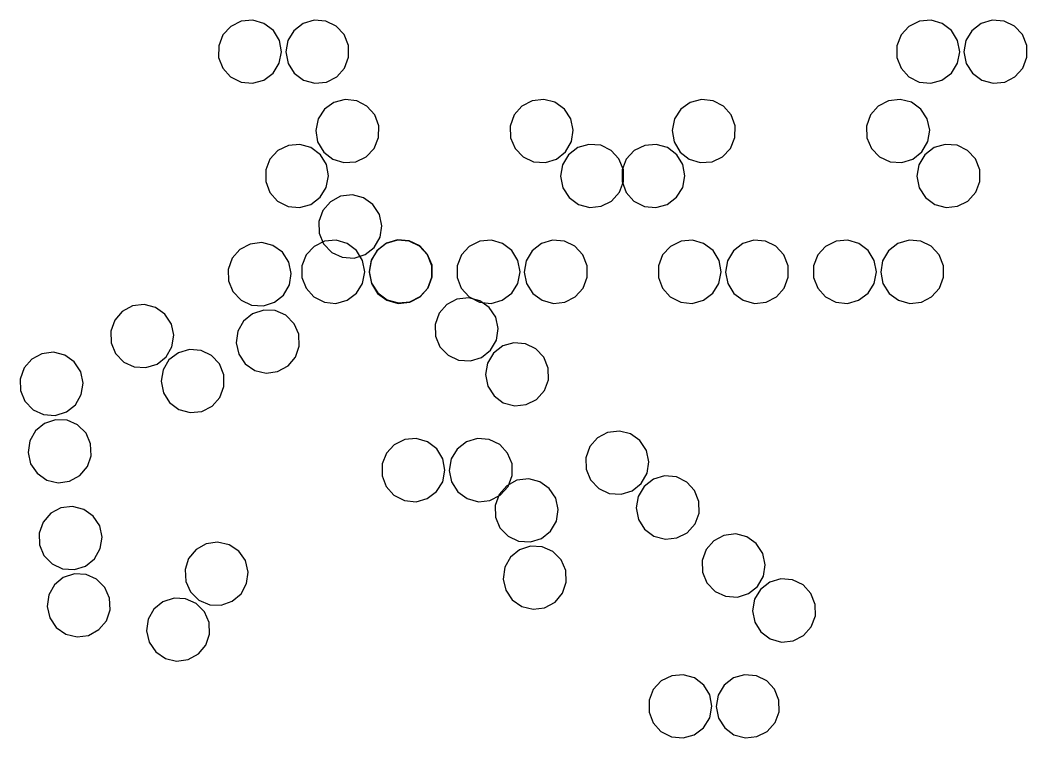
# Model space of a CAD drawing. Header units: metres. Extents: x -382 to 382, y -161 to 360.
# Drawn here: x 186.9 to 345.7, y -47 to 66.1 of the extents above; entities that cross this region are included whole.
import ezdxf

# ---------------------------------------------------------------- set-up
doc = ezdxf.new("R2010")
doc.units = ezdxf.units.M

msp = doc.modelspace()

# ---------------------------------------------------------------- linework, layer by layer
for p, q in [((220.08, 65.15, -623.54), (218.85, 63.81, -623.54)), ((221.75, 65.98, -623.54), (220.08, 65.15, -623.54)), ((223.57, 66.14, -623.54), (221.75, 65.98, -623.54)), ((225.32, 65.63, -623.54), (223.57, 66.14, -623.54)), ((226.8, 64.51, -623.54), (225.32, 65.63, -623.54)), ((231.48, 65.61, -623.54), (230.01, 64.47, -623.54)), ((233.23, 66.13, -623.54), (231.48, 65.61, -623.54)), ((235.09, 65.98, -623.54), (233.23, 66.13, -623.54)), ((236.73, 65.18, -623.54), (235.09, 65.98, -623.54)), ((237.97, 63.85, -623.54), (236.73, 65.18, -623.54)), ((327.06, 65.15, -623.54), (325.83, 63.81, -623.54)), ((328.73, 65.98, -623.54), (327.06, 65.15, -623.54)), ((330.55, 66.14, -623.54), (328.73, 65.98, -623.54)), ((332.3, 65.63, -623.54), (330.55, 66.14, -623.54)), ((333.79, 64.51, -623.54), (332.3, 65.63, -623.54)), ((338.47, 65.61, -623.54), (336.99, 64.47, -623.54)), ((340.21, 66.13, -623.54), (338.47, 65.61, -623.54)), ((342.07, 65.98, -623.54), (340.21, 66.13, -623.54)), ((343.71, 65.18, -623.54), (342.07, 65.98, -623.54)), ((344.95, 63.85, -623.54), (343.71, 65.18, -623.54)), ((218.85, 63.81, -623.54), (218.18, 62.11, -623.54)), ((227.75, 62.95, -623.54), (226.8, 64.51, -623.54)), ((230.01, 64.47, -623.54), (229.07, 62.91, -623.54)), ((238.66, 62.12, -623.54), (237.97, 63.85, -623.54)), ((325.83, 63.81, -623.54), (325.16, 62.11, -623.54)), ((334.74, 62.95, -623.54), (333.79, 64.51, -623.54)), ((336.99, 64.47, -623.54), (336.05, 62.91, -623.54)), ((345.64, 62.12, -623.54), (344.95, 63.85, -623.54)), ((218.18, 62.11, -623.54), (218.17, 60.25, -623.54)), ((228.09, 61.16, -623.54), (227.75, 62.95, -623.54)), ((229.07, 62.91, -623.54), (228.75, 61.12, -623.54)), ((238.68, 60.29, -623.54), (238.66, 62.12, -623.54)), ((325.16, 62.11, -623.54), (325.15, 60.25, -623.54)), ((335.07, 61.16, -623.54), (334.74, 62.95, -623.54)), ((336.05, 62.91, -623.54), (335.74, 61.12, -623.54)), ((345.66, 60.29, -623.54), (345.64, 62.12, -623.54)), ((227.74, 59.33, -623.54), (228.09, 61.16, -623.54)), ((228.75, 61.12, -623.54), (229.12, 59.29, -623.54)), ((334.72, 59.33, -623.54), (335.07, 61.16, -623.54)), ((335.74, 61.12, -623.54), (336.1, 59.29, -623.54)), ((218.17, 60.25, -623.54), (218.82, 58.55, -623.54)), ((226.77, 57.78, -623.54), (227.74, 59.33, -623.54)), ((229.12, 59.29, -623.54), (230.1, 57.75, -623.54)), ((238.04, 58.59, -623.54), (238.68, 60.29, -623.54)), ((325.15, 60.25, -623.54), (325.81, 58.55, -623.54)), ((333.76, 57.78, -623.54), (334.72, 59.33, -623.54)), ((336.1, 59.29, -623.54), (337.08, 57.75, -623.54)), ((345.02, 58.59, -623.54), (345.66, 60.29, -623.54)), ((218.82, 58.55, -623.54), (220.04, 57.19, -623.54)), ((220.04, 57.19, -623.54), (221.71, 56.35, -623.54)), ((225.28, 56.67, -623.54), (226.77, 57.78, -623.54)), ((230.1, 57.75, -623.54), (231.56, 56.67, -623.54)), ((235.17, 56.37, -623.54), (236.8, 57.19, -623.54)), ((236.8, 57.19, -623.54), (238.04, 58.59, -623.54)), ((325.81, 58.55, -623.54), (327.03, 57.19, -623.54)), ((327.03, 57.19, -623.54), (328.69, 56.35, -623.54)), ((332.26, 56.67, -623.54), (333.76, 57.78, -623.54)), ((337.08, 57.75, -623.54), (338.55, 56.67, -623.54)), ((342.16, 56.37, -623.54), (343.78, 57.19, -623.54)), ((343.78, 57.19, -623.54), (345.02, 58.59, -623.54)), ((221.71, 56.35, -623.54), (223.52, 56.18, -623.54)), ((223.52, 56.18, -623.54), (225.28, 56.67, -623.54)), ((231.56, 56.67, -623.54), (233.36, 56.18, -623.54)), ((233.36, 56.18, -623.54), (235.17, 56.37, -623.54)), ((328.69, 56.35, -623.54), (330.51, 56.18, -623.54)), ((330.51, 56.18, -623.54), (332.26, 56.67, -623.54)), ((338.55, 56.67, -623.54), (340.35, 56.18, -623.54)), ((340.35, 56.18, -623.54), (342.16, 56.37, -623.54)), ((236.34, 53.16, -623.54), (234.87, 52.09, -623.54)), ((238.15, 53.63, -623.54), (236.34, 53.16, -623.54)), ((239.96, 53.42, -623.54), (238.15, 53.63, -623.54)), ((241.57, 52.58, -623.54), (239.96, 53.42, -623.54)), ((242.8, 51.18, -623.54), (241.57, 52.58, -623.54)), ((266, 52.55, -623.54), (264.8, 51.18, -623.54)), ((267.61, 53.41, -623.54), (266, 52.55, -623.54)), ((269.46, 53.63, -623.54), (267.61, 53.41, -623.54)), ((271.22, 53.18, -623.54), (269.46, 53.63, -623.54)), ((272.71, 52.12, -623.54), (271.22, 53.18, -623.54)), ((292.56, 53.16, -623.54), (291.08, 52.09, -623.54)), ((294.36, 53.63, -623.54), (292.56, 53.16, -623.54)), ((296.17, 53.42, -623.54), (294.36, 53.63, -623.54)), ((297.79, 52.58, -623.54), (296.17, 53.42, -623.54)), ((299.02, 51.18, -623.54), (297.79, 52.58, -623.54)), ((322.21, 52.55, -623.54), (321.02, 51.18, -623.54)), ((323.82, 53.41, -623.54), (322.21, 52.55, -623.54)), ((325.68, 53.63, -623.54), (323.82, 53.41, -623.54)), ((327.44, 53.18, -623.54), (325.68, 53.63, -623.54)), ((328.92, 52.12, -623.54), (327.44, 53.18, -623.54)), ((234.87, 52.09, -623.54), (233.87, 50.56, -623.54)), ((243.43, 49.47, -623.54), (242.8, 51.18, -623.54)), ((264.8, 51.18, -623.54), (264.17, 49.42, -623.54)), ((273.73, 50.56, -623.54), (272.71, 52.12, -623.54)), ((291.08, 52.09, -623.54), (290.09, 50.56, -623.54)), ((299.64, 49.47, -623.54), (299.02, 51.18, -623.54)), ((321.02, 51.18, -623.54), (320.39, 49.42, -623.54)), ((329.95, 50.56, -623.54), (328.92, 52.12, -623.54)), ((233.87, 50.56, -623.54), (233.49, 48.73, -623.54)), ((243.39, 47.64, -623.54), (243.43, 49.47, -623.54)), ((264.17, 49.42, -623.54), (264.22, 47.6, -623.54)), ((274.11, 48.78, -623.54), (273.73, 50.56, -623.54)), ((290.09, 50.56, -623.54), (289.71, 48.73, -623.54)), ((299.61, 47.64, -623.54), (299.64, 49.47, -623.54)), ((320.39, 49.42, -623.54), (320.44, 47.6, -623.54)), ((330.33, 48.78, -623.54), (329.95, 50.56, -623.54)), ((233.49, 48.73, -623.54), (233.79, 46.93, -623.54)), ((242.69, 45.92, -623.54), (243.39, 47.64, -623.54)), ((273.83, 46.98, -623.54), (274.11, 48.78, -623.54)), ((289.71, 48.73, -623.54), (290.01, 46.93, -623.54)), ((298.9, 45.92, -623.54), (299.61, 47.64, -623.54)), ((330.04, 46.98, -623.54), (330.33, 48.78, -623.54)), ((229.17, 46.39, -623.54), (227.49, 45.57, -623.54)), ((230.98, 46.55, -623.54), (229.17, 46.39, -623.54)), ((232.73, 46.05, -623.54), (230.98, 46.55, -623.54)), ((233.79, 46.93, -623.54), (234.75, 45.33, -623.54)), ((264.22, 47.6, -623.54), (264.92, 45.92, -623.54)), ((272.89, 45.36, -623.54), (273.83, 46.98, -623.54)), ((276.58, 46.55, -623.54), (274.83, 46.03, -623.54)), ((278.44, 46.4, -623.54), (276.58, 46.55, -623.54)), ((280.08, 45.6, -623.54), (278.44, 46.4, -623.54)), ((285.38, 46.39, -623.54), (283.71, 45.57, -623.54)), ((287.2, 46.55, -623.54), (285.38, 46.39, -623.54)), ((288.95, 46.05, -623.54), (287.2, 46.55, -623.54)), ((290.01, 46.93, -623.54), (290.96, 45.33, -623.54)), ((320.44, 47.6, -623.54), (321.14, 45.92, -623.54)), ((329.1, 45.36, -623.54), (330.04, 46.98, -623.54)), ((332.8, 46.55, -623.54), (331.05, 46.03, -623.54)), ((334.66, 46.4, -623.54), (332.8, 46.55, -623.54)), ((336.29, 45.6, -623.54), (334.66, 46.4, -623.54)), ((227.49, 45.57, -623.54), (226.26, 44.23, -623.54)), ((234.22, 44.92, -623.54), (232.73, 46.05, -623.54)), ((235.17, 43.37, -623.54), (234.22, 44.92, -623.54)), ((234.75, 45.33, -623.54), (236.18, 44.21, -623.54)), ((239.79, 43.81, -623.54), (241.43, 44.6, -623.54)), ((241.43, 44.6, -623.54), (242.69, 45.92, -623.54)), ((264.92, 45.92, -623.54), (266.21, 44.57, -623.54)), ((266.21, 44.57, -623.54), (267.86, 43.8, -623.54)), ((271.46, 44.23, -623.54), (272.89, 45.36, -623.54)), ((273.36, 44.89, -623.54), (272.42, 43.33, -623.54)), ((274.83, 46.03, -623.54), (273.36, 44.89, -623.54)), ((281.32, 44.26, -623.54), (280.08, 45.6, -623.54)), ((283.71, 45.57, -623.54), (282.48, 44.23, -623.54)), ((290.43, 44.92, -623.54), (288.95, 46.05, -623.54)), ((291.39, 43.37, -623.54), (290.43, 44.92, -623.54)), ((290.96, 45.33, -623.54), (292.4, 44.21, -623.54)), ((296, 43.81, -623.54), (297.65, 44.6, -623.54)), ((297.65, 44.6, -623.54), (298.9, 45.92, -623.54)), ((321.14, 45.92, -623.54), (322.43, 44.57, -623.54)), ((322.43, 44.57, -623.54), (324.08, 43.8, -623.54)), ((327.68, 44.23, -623.54), (329.1, 45.36, -623.54)), ((329.57, 44.89, -623.54), (328.64, 43.33, -623.54)), ((331.05, 46.03, -623.54), (329.57, 44.89, -623.54)), ((337.54, 44.26, -623.54), (336.29, 45.6, -623.54)), ((226.26, 44.23, -623.54), (225.59, 42.53, -623.54)), ((235.5, 41.58, -623.54), (235.17, 43.37, -623.54)), ((236.18, 44.21, -623.54), (237.93, 43.67, -623.54)), ((237.93, 43.67, -623.54), (239.79, 43.81, -623.54)), ((267.86, 43.8, -623.54), (269.73, 43.68, -623.54)), ((269.73, 43.68, -623.54), (271.46, 44.23, -623.54)), ((272.42, 43.33, -623.54), (272.1, 41.53, -623.54)), ((282.01, 42.53, -623.54), (281.32, 44.26, -623.54)), ((282.48, 44.23, -623.54), (281.81, 42.53, -623.54)), ((291.72, 41.58, -623.54), (291.39, 43.37, -623.54)), ((292.4, 44.21, -623.54), (294.14, 43.67, -623.54)), ((294.14, 43.67, -623.54), (296, 43.81, -623.54)), ((324.08, 43.8, -623.54), (325.94, 43.68, -623.54)), ((325.94, 43.68, -623.54), (327.68, 44.23, -623.54)), ((328.64, 43.33, -623.54), (328.32, 41.53, -623.54)), ((338.23, 42.53, -623.54), (337.54, 44.26, -623.54)), ((225.59, 42.53, -623.54), (225.59, 40.67, -623.54)), ((235.15, 39.74, -623.54), (235.5, 41.58, -623.54)), ((272.1, 41.53, -623.54), (272.47, 39.7, -623.54)), ((281.81, 42.53, -623.54), (281.8, 40.67, -623.54)), ((282.03, 40.71, -623.54), (282.01, 42.53, -623.54)), ((291.37, 39.74, -623.54), (291.72, 41.58, -623.54)), ((328.32, 41.53, -623.54), (328.69, 39.7, -623.54)), ((338.24, 40.71, -623.54), (338.23, 42.53, -623.54)), ((225.59, 40.67, -623.54), (226.24, 38.96, -623.54)), ((234.19, 38.2, -623.54), (235.15, 39.74, -623.54)), ((272.47, 39.7, -623.54), (273.45, 38.17, -623.54)), ((281.39, 39, -623.54), (282.03, 40.71, -623.54)), ((281.8, 40.67, -623.54), (282.45, 38.96, -623.54)), ((290.4, 38.2, -623.54), (291.37, 39.74, -623.54)), ((328.69, 39.7, -623.54), (329.66, 38.17, -623.54)), ((337.61, 39, -623.54), (338.24, 40.71, -623.54)), ((226.24, 38.96, -623.54), (227.46, 37.61, -623.54)), ((232.69, 37.08, -623.54), (234.19, 38.2, -623.54)), ((237.42, 38.36, -623.54), (235.81, 37.5, -623.54)), ((239.27, 38.58, -623.54), (237.42, 38.36, -623.54)), ((241.04, 38.12, -623.54), (239.27, 38.58, -623.54)), ((242.52, 37.07, -623.54), (241.04, 38.12, -623.54)), ((273.45, 38.17, -623.54), (274.91, 37.08, -623.54)), ((280.15, 37.61, -623.54), (281.39, 39, -623.54)), ((282.45, 38.96, -623.54), (283.67, 37.61, -623.54)), ((288.91, 37.08, -623.54), (290.4, 38.2, -623.54)), ((329.66, 38.17, -623.54), (331.13, 37.08, -623.54)), ((336.37, 37.61, -623.54), (337.61, 39, -623.54)), ((227.46, 37.61, -623.54), (229.12, 36.77, -623.54)), ((229.12, 36.77, -623.54), (230.94, 36.6, -623.54)), ((230.94, 36.6, -623.54), (232.69, 37.08, -623.54)), ((235.81, 37.5, -623.54), (234.62, 36.13, -623.54)), ((243.54, 35.51, -623.54), (242.52, 37.07, -623.54)), ((274.91, 37.08, -623.54), (276.71, 36.59, -623.54)), ((276.71, 36.59, -623.54), (278.53, 36.78, -623.54)), ((278.53, 36.78, -623.54), (280.15, 37.61, -623.54)), ((283.67, 37.61, -623.54), (285.34, 36.77, -623.54)), ((285.34, 36.77, -623.54), (287.15, 36.6, -623.54)), ((287.15, 36.6, -623.54), (288.91, 37.08, -623.54)), ((331.13, 37.08, -623.54), (332.93, 36.59, -623.54)), ((332.93, 36.59, -623.54), (334.74, 36.78, -623.54)), ((334.74, 36.78, -623.54), (336.37, 37.61, -623.54)), ((234.62, 36.13, -623.54), (233.99, 34.37, -623.54)), ((243.92, 33.73, -623.54), (243.54, 35.51, -623.54)), ((233.99, 34.37, -623.54), (234.04, 32.55, -623.54)), ((243.64, 31.93, -623.54), (243.92, 33.73, -623.54)), ((234.04, 32.55, -623.54), (234.73, 30.87, -623.54)), ((242.7, 30.31, -623.54), (243.64, 31.93, -623.54)), ((223.12, 30.83, -623.54), (221.51, 29.97, -623.54)), ((224.97, 31.05, -623.54), (223.12, 30.83, -623.54)), ((226.74, 30.59, -623.54), (224.97, 31.05, -623.54)), ((228.22, 29.54, -623.54), (226.74, 30.59, -623.54)), ((233.22, 30.46, -623.54), (231.99, 29.11, -623.54)), ((234.89, 31.28, -623.54), (233.22, 30.46, -623.54)), ((234.73, 30.87, -623.54), (236.03, 29.52, -623.54)), ((236.71, 31.44, -623.54), (234.89, 31.28, -623.54)), ((238.46, 30.94, -623.54), (236.71, 31.44, -623.54)), ((239.94, 29.81, -623.54), (238.46, 30.94, -623.54)), ((241.28, 29.18, -623.54), (242.7, 30.31, -623.54)), ((244.62, 30.92, -623.54), (243.15, 29.77, -623.54)), ((244.65, 30.98, -623.54), (243.17, 29.84, -623.54)), ((246.37, 31.44, -623.54), (244.62, 30.92, -623.54)), ((246.39, 31.5, -623.54), (244.65, 30.98, -623.54)), ((248.23, 31.28, -623.54), (246.37, 31.44, -623.54)), ((248.25, 31.34, -623.54), (246.39, 31.5, -623.54)), ((249.87, 30.48, -623.54), (248.23, 31.28, -623.54)), ((249.89, 30.55, -623.54), (248.25, 31.34, -623.54)), ((251.11, 29.15, -623.54), (249.87, 30.48, -623.54)), ((251.13, 29.21, -623.54), (249.89, 30.55, -623.54)), ((257.7, 30.46, -623.54), (256.47, 29.11, -623.54)), ((259.38, 31.28, -623.54), (257.7, 30.46, -623.54)), ((261.19, 31.44, -623.54), (259.38, 31.28, -623.54)), ((262.94, 30.94, -623.54), (261.19, 31.44, -623.54)), ((264.43, 29.81, -623.54), (262.94, 30.94, -623.54)), ((269.11, 30.92, -623.54), (267.64, 29.77, -623.54)), ((270.86, 31.44, -623.54), (269.11, 30.92, -623.54)), ((272.72, 31.28, -623.54), (270.86, 31.44, -623.54)), ((274.35, 30.48, -623.54), (272.72, 31.28, -623.54)), ((275.6, 29.15, -623.54), (274.35, 30.48, -623.54)), ((289.43, 30.46, -623.54), (288.2, 29.11, -623.54)), ((291.11, 31.28, -623.54), (289.43, 30.46, -623.54)), ((292.92, 31.44, -623.54), (291.11, 31.28, -623.54)), ((294.67, 30.94, -623.54), (292.92, 31.44, -623.54)), ((296.16, 29.81, -623.54), (294.67, 30.94, -623.54)), ((300.84, 30.92, -623.54), (299.36, 29.77, -623.54)), ((302.58, 31.44, -623.54), (300.84, 30.92, -623.54)), ((304.44, 31.28, -623.54), (302.58, 31.44, -623.54)), ((306.08, 30.48, -623.54), (304.44, 31.28, -623.54)), ((307.33, 29.15, -623.54), (306.08, 30.48, -623.54)), ((313.92, 30.46, -623.54), (312.69, 29.11, -623.54)), ((315.59, 31.28, -623.54), (313.92, 30.46, -623.54)), ((317.41, 31.44, -623.54), (315.59, 31.28, -623.54)), ((319.16, 30.94, -623.54), (317.41, 31.44, -623.54)), ((320.65, 29.81, -623.54), (319.16, 30.94, -623.54)), ((325.33, 30.92, -623.54), (323.85, 29.77, -623.54)), ((327.07, 31.44, -623.54), (325.33, 30.92, -623.54)), ((328.93, 31.28, -623.54), (327.07, 31.44, -623.54)), ((330.57, 30.48, -623.54), (328.93, 31.28, -623.54)), ((331.81, 29.15, -623.54), (330.57, 30.48, -623.54)), ((220.32, 28.6, -623.54), (219.69, 26.84, -623.54)), ((221.51, 29.97, -623.54), (220.32, 28.6, -623.54)), ((229.24, 27.98, -623.54), (228.22, 29.54, -623.54)), ((231.99, 29.11, -623.54), (231.32, 27.42, -623.54)), ((236.03, 29.52, -623.54), (237.68, 28.75, -623.54)), ((237.68, 28.75, -623.54), (239.54, 28.63, -623.54)), ((239.54, 28.63, -623.54), (241.28, 29.18, -623.54)), ((240.89, 28.25, -623.54), (239.94, 29.81, -623.54)), ((243.15, 29.77, -623.54), (242.21, 28.21, -623.54)), ((243.17, 29.84, -623.54), (242.23, 28.28, -623.54)), ((251.8, 27.42, -623.54), (251.11, 29.15, -623.54)), ((251.83, 27.48, -623.54), (251.13, 29.21, -623.54)), ((256.47, 29.11, -623.54), (255.81, 27.42, -623.54)), ((265.38, 28.25, -623.54), (264.43, 29.81, -623.54)), ((267.64, 29.77, -623.54), (266.7, 28.21, -623.54)), ((276.29, 27.42, -623.54), (275.6, 29.15, -623.54)), ((288.2, 29.11, -623.54), (287.53, 27.42, -623.54)), ((297.11, 28.25, -623.54), (296.16, 29.81, -623.54)), ((299.36, 29.77, -623.54), (298.43, 28.21, -623.54)), ((308.02, 27.42, -623.54), (307.33, 29.15, -623.54)), ((312.69, 29.11, -623.54), (312.02, 27.42, -623.54)), ((321.6, 28.25, -623.54), (320.65, 29.81, -623.54)), ((323.85, 29.77, -623.54), (322.91, 28.21, -623.54)), ((332.5, 27.42, -623.54), (331.81, 29.15, -623.54)), ((229.62, 26.19, -623.54), (229.24, 27.98, -623.54)), ((231.32, 27.42, -623.54), (231.31, 25.55, -623.54)), ((241.23, 26.46, -623.54), (240.89, 28.25, -623.54)), ((242.21, 28.21, -623.54), (241.89, 26.42, -623.54)), ((242.23, 28.28, -623.54), (241.92, 26.48, -623.54)), ((251.82, 25.6, -623.54), (251.8, 27.42, -623.54)), ((251.84, 25.66, -623.54), (251.83, 27.48, -623.54)), ((255.81, 27.42, -623.54), (255.8, 25.55, -623.54)), ((265.71, 26.46, -623.54), (265.38, 28.25, -623.54)), ((266.7, 28.21, -623.54), (266.38, 26.42, -623.54)), ((276.31, 25.6, -623.54), (276.29, 27.42, -623.54)), ((287.53, 27.42, -623.54), (287.53, 25.55, -623.54)), ((297.44, 26.46, -623.54), (297.11, 28.25, -623.54)), ((298.43, 28.21, -623.54), (298.11, 26.42, -623.54)), ((308.03, 25.6, -623.54), (308.02, 27.42, -623.54)), ((312.02, 27.42, -623.54), (312.01, 25.55, -623.54)), ((321.93, 26.46, -623.54), (321.6, 28.25, -623.54)), ((322.91, 28.21, -623.54), (322.6, 26.42, -623.54)), ((332.52, 25.6, -623.54), (332.5, 27.42, -623.54)), ((219.69, 26.84, -623.54), (219.74, 25.02, -623.54)), ((229.34, 24.39, -623.54), (229.62, 26.19, -623.54)), ((231.31, 25.55, -623.54), (231.96, 23.85, -623.54)), ((240.88, 24.63, -623.54), (241.23, 26.46, -623.54)), ((241.89, 26.42, -623.54), (242.26, 24.59, -623.54)), ((241.92, 26.48, -623.54), (242.28, 24.65, -623.54)), ((251.18, 23.89, -623.54), (251.82, 25.6, -623.54)), ((251.2, 23.95, -623.54), (251.84, 25.66, -623.54)), ((255.8, 25.55, -623.54), (256.45, 23.85, -623.54)), ((265.37, 24.63, -623.54), (265.71, 26.46, -623.54)), ((266.38, 26.42, -623.54), (266.75, 24.59, -623.54)), ((275.67, 23.89, -623.54), (276.31, 25.6, -623.54)), ((287.53, 25.55, -623.54), (288.18, 23.85, -623.54)), ((297.09, 24.63, -623.54), (297.44, 26.46, -623.54)), ((298.11, 26.42, -623.54), (298.47, 24.59, -623.54)), ((307.4, 23.89, -623.54), (308.03, 25.6, -623.54)), ((312.01, 25.55, -623.54), (312.67, 23.85, -623.54)), ((321.58, 24.63, -623.54), (321.93, 26.46, -623.54)), ((322.6, 26.42, -623.54), (322.96, 24.59, -623.54)), ((331.88, 23.89, -623.54), (332.52, 25.6, -623.54)), ((219.74, 25.02, -623.54), (220.43, 23.34, -623.54)), ((228.4, 22.78, -623.54), (229.34, 24.39, -623.54)), ((231.96, 23.85, -623.54), (233.18, 22.5, -623.54)), ((239.91, 23.08, -623.54), (240.88, 24.63, -623.54)), ((242.26, 24.59, -623.54), (243.24, 23.05, -623.54)), ((242.28, 24.65, -623.54), (243.26, 23.12, -623.54)), ((249.94, 22.5, -623.54), (251.18, 23.89, -623.54)), ((249.96, 22.56, -623.54), (251.2, 23.95, -623.54)), ((256.45, 23.85, -623.54), (257.67, 22.5, -623.54)), ((264.4, 23.08, -623.54), (265.37, 24.63, -623.54)), ((266.75, 24.59, -623.54), (267.72, 23.05, -623.54)), ((274.43, 22.5, -623.54), (275.67, 23.89, -623.54)), ((288.18, 23.85, -623.54), (289.4, 22.5, -623.54)), ((296.13, 23.08, -623.54), (297.09, 24.63, -623.54)), ((298.47, 24.59, -623.54), (299.45, 23.05, -623.54)), ((306.15, 22.5, -623.54), (307.4, 23.89, -623.54)), ((312.67, 23.85, -623.54), (313.89, 22.5, -623.54)), ((320.62, 23.08, -623.54), (321.58, 24.63, -623.54)), ((322.96, 24.59, -623.54), (323.94, 23.05, -623.54)), ((330.64, 22.5, -623.54), (331.88, 23.89, -623.54)), ((220.43, 23.34, -623.54), (221.73, 21.99, -623.54)), ((226.98, 21.65, -623.54), (228.4, 22.78, -623.54)), ((233.18, 22.5, -623.54), (234.85, 21.66, -623.54)), ((238.42, 21.97, -623.54), (239.91, 23.08, -623.54)), ((243.24, 23.05, -623.54), (244.7, 21.97, -623.54)), ((243.26, 23.12, -623.54), (244.73, 22.03, -623.54)), ((248.31, 21.67, -623.54), (249.94, 22.5, -623.54)), ((248.34, 21.73, -623.54), (249.96, 22.56, -623.54)), ((257.62, 22.36, -623.54), (255.76, 22.14, -623.54)), ((259.38, 21.9, -623.54), (257.62, 22.36, -623.54)), ((257.67, 22.5, -623.54), (259.34, 21.66, -623.54)), ((262.91, 21.97, -623.54), (264.4, 23.08, -623.54)), ((267.72, 23.05, -623.54), (269.19, 21.97, -623.54)), ((272.8, 21.67, -623.54), (274.43, 22.5, -623.54)), ((289.4, 22.5, -623.54), (291.06, 21.66, -623.54)), ((294.63, 21.97, -623.54), (296.13, 23.08, -623.54)), ((299.45, 23.05, -623.54), (300.92, 21.97, -623.54)), ((304.53, 21.67, -623.54), (306.15, 22.5, -623.54)), ((313.89, 22.5, -623.54), (315.55, 21.66, -623.54)), ((319.12, 21.97, -623.54), (320.62, 23.08, -623.54)), ((323.94, 23.05, -623.54), (325.41, 21.97, -623.54)), ((329.02, 21.67, -623.54), (330.64, 22.5, -623.54)), ((204.59, 21.07, -623.54), (202.98, 20.21, -623.54)), ((206.44, 21.29, -623.54), (204.59, 21.07, -623.54)), ((208.21, 20.84, -623.54), (206.44, 21.29, -623.54)), ((209.69, 19.78, -623.54), (208.21, 20.84, -623.54)), ((221.73, 21.99, -623.54), (223.38, 21.22, -623.54)), ((223.38, 21.22, -623.54), (225.24, 21.1, -623.54)), ((225.24, 21.1, -623.54), (226.98, 21.65, -623.54)), ((234.85, 21.66, -623.54), (236.66, 21.48, -623.54)), ((236.66, 21.48, -623.54), (238.42, 21.97, -623.54)), ((244.7, 21.97, -623.54), (246.5, 21.48, -623.54)), ((244.73, 22.03, -623.54), (246.53, 21.54, -623.54)), ((246.5, 21.48, -623.54), (248.31, 21.67, -623.54)), ((246.53, 21.54, -623.54), (248.34, 21.73, -623.54)), ((254.16, 21.28, -623.54), (252.96, 19.91, -623.54)), ((255.76, 22.14, -623.54), (254.16, 21.28, -623.54)), ((259.34, 21.66, -623.54), (261.15, 21.48, -623.54)), ((260.87, 20.85, -623.54), (259.38, 21.9, -623.54)), ((261.89, 19.29, -623.54), (260.87, 20.85, -623.54)), ((261.15, 21.48, -623.54), (262.91, 21.97, -623.54)), ((269.19, 21.97, -623.54), (270.99, 21.48, -623.54)), ((270.99, 21.48, -623.54), (272.8, 21.67, -623.54)), ((291.06, 21.66, -623.54), (292.88, 21.48, -623.54)), ((292.88, 21.48, -623.54), (294.63, 21.97, -623.54)), ((300.92, 21.97, -623.54), (302.72, 21.48, -623.54)), ((302.72, 21.48, -623.54), (304.53, 21.67, -623.54)), ((315.55, 21.66, -623.54), (317.37, 21.48, -623.54)), ((317.37, 21.48, -623.54), (319.12, 21.97, -623.54)), ((325.41, 21.97, -623.54), (327.21, 21.48, -623.54)), ((327.21, 21.48, -623.54), (329.02, 21.67, -623.54)), ((202.98, 20.21, -623.54), (201.79, 18.84, -623.54)), ((210.72, 18.22, -623.54), (209.69, 19.78, -623.54)), ((223.5, 19.85, -623.54), (222.1, 18.69, -623.54)), ((225.28, 20.43, -623.54), (223.5, 19.85, -623.54)), ((227.1, 20.34, -623.54), (225.28, 20.43, -623.54)), ((228.76, 19.6, -623.54), (227.1, 20.34, -623.54)), ((230.08, 18.27, -623.54), (228.76, 19.6, -623.54)), ((252.96, 19.91, -623.54), (252.33, 18.15, -623.54)), ((262.27, 17.5, -623.54), (261.89, 19.29, -623.54)), ((201.79, 18.84, -623.54), (201.16, 17.08, -623.54)), ((211.1, 16.44, -623.54), (210.72, 18.22, -623.54)), ((222.1, 18.69, -623.54), (221.2, 17.1, -623.54)), ((230.8, 16.6, -623.54), (230.08, 18.27, -623.54)), ((252.33, 18.15, -623.54), (252.38, 16.33, -623.54)), ((261.99, 15.7, -623.54), (262.27, 17.5, -623.54)), ((201.16, 17.08, -623.54), (201.21, 15.26, -623.54)), ((210.81, 14.64, -623.54), (211.1, 16.44, -623.54)), ((221.2, 17.1, -623.54), (220.94, 15.25, -623.54)), ((230.88, 14.74, -623.54), (230.8, 16.6, -623.54)), ((252.38, 16.33, -623.54), (253.08, 14.65, -623.54)), ((201.21, 15.26, -623.54), (201.91, 13.58, -623.54)), ((209.87, 13.03, -623.54), (210.81, 14.64, -623.54)), ((220.94, 15.25, -623.54), (221.35, 13.48, -623.54)), ((230.29, 13.02, -623.54), (230.88, 14.74, -623.54)), ((253.08, 14.65, -623.54), (254.37, 13.3, -623.54)), ((261.05, 14.09, -623.54), (261.99, 15.7, -623.54)), ((262.99, 14.76, -623.54), (261.52, 13.62, -623.54)), ((264.74, 15.28, -623.54), (262.99, 14.76, -623.54)), ((266.6, 15.12, -623.54), (264.74, 15.28, -623.54)), ((268.23, 14.33, -623.54), (266.6, 15.12, -623.54)), ((269.48, 12.99, -623.54), (268.23, 14.33, -623.54)), ((190.29, 13.54, -623.54), (188.68, 12.68, -623.54)), ((192.14, 13.76, -623.54), (190.29, 13.54, -623.54)), ((193.91, 13.31, -623.54), (192.14, 13.76, -623.54)), ((195.39, 12.25, -623.54), (193.91, 13.31, -623.54)), ((201.91, 13.58, -623.54), (203.2, 12.23, -623.54)), ((208.45, 11.89, -623.54), (209.87, 13.03, -623.54)), ((211.82, 13.69, -623.54), (210.34, 12.55, -623.54)), ((213.57, 14.21, -623.54), (211.82, 13.69, -623.54)), ((215.42, 14.06, -623.54), (213.57, 14.21, -623.54)), ((217.06, 13.26, -623.54), (215.42, 14.06, -623.54)), ((218.31, 11.93, -623.54), (217.06, 13.26, -623.54)), ((221.35, 13.48, -623.54), (222.37, 11.97, -623.54)), ((229.12, 11.62, -623.54), (230.29, 13.02, -623.54)), ((254.37, 13.3, -623.54), (256.02, 12.53, -623.54)), ((257.88, 12.41, -623.54), (259.62, 12.96, -623.54)), ((259.62, 12.96, -623.54), (261.05, 14.09, -623.54)), ((261.52, 13.62, -623.54), (260.58, 12.06, -623.54)), ((270.17, 11.26, -623.54), (269.48, 12.99, -623.54)), ((187.49, 11.31, -623.54), (186.86, 9.55, -623.54)), ((188.68, 12.68, -623.54), (187.49, 11.31, -623.54)), ((196.42, 10.69, -623.54), (195.39, 12.25, -623.54)), ((203.2, 12.23, -623.54), (204.85, 11.46, -623.54)), ((204.85, 11.46, -623.54), (206.71, 11.34, -623.54)), ((206.71, 11.34, -623.54), (208.45, 11.89, -623.54)), ((210.34, 12.55, -623.54), (209.41, 10.99, -623.54)), ((219, 10.19, -623.54), (218.31, 11.93, -623.54)), ((222.37, 11.97, -623.54), (223.9, 10.91, -623.54)), ((227.48, 10.72, -623.54), (229.12, 11.62, -623.54)), ((256.02, 12.53, -623.54), (257.88, 12.41, -623.54)), ((260.58, 12.06, -623.54), (260.26, 10.26, -623.54)), ((270.19, 9.44, -623.54), (270.17, 11.26, -623.54)), ((186.86, 9.55, -623.54), (186.91, 7.73, -623.54)), ((196.8, 8.91, -623.54), (196.42, 10.69, -623.54)), ((209.41, 10.99, -623.54), (209.09, 9.19, -623.54)), ((219.01, 8.37, -623.54), (219, 10.19, -623.54)), ((223.9, 10.91, -623.54), (225.67, 10.48, -623.54)), ((225.67, 10.48, -623.54), (227.48, 10.72, -623.54)), ((260.26, 10.26, -623.54), (260.63, 8.43, -623.54)), ((196.51, 7.11, -623.54), (196.8, 8.91, -623.54)), ((209.09, 9.19, -623.54), (209.45, 7.36, -623.54)), ((218.38, 6.66, -623.54), (219.01, 8.37, -623.54)), ((260.63, 8.43, -623.54), (261.61, 6.89, -623.54)), ((269.55, 7.73, -623.54), (270.19, 9.44, -623.54)), ((186.91, 7.73, -623.54), (187.61, 6.05, -623.54)), ((195.57, 5.49, -623.54), (196.51, 7.11, -623.54)), ((209.45, 7.36, -623.54), (210.43, 5.83, -623.54)), ((217.13, 5.27, -623.54), (218.38, 6.66, -623.54)), ((261.61, 6.89, -623.54), (263.07, 5.81, -623.54)), ((268.31, 6.34, -623.54), (269.55, 7.73, -623.54)), ((187.61, 6.05, -623.54), (188.9, 4.7, -623.54)), ((194.15, 4.36, -623.54), (195.57, 5.49, -623.54)), ((210.43, 5.83, -623.54), (211.9, 4.74, -623.54)), ((215.51, 4.44, -623.54), (217.13, 5.27, -623.54)), ((263.07, 5.81, -623.54), (264.87, 5.32, -623.54)), ((264.87, 5.32, -623.54), (266.68, 5.51, -623.54)), ((266.68, 5.51, -623.54), (268.31, 6.34, -623.54)), ((188.9, 4.7, -623.54), (190.55, 3.93, -623.54)), ((190.55, 3.93, -623.54), (192.41, 3.81, -623.54)), ((192.41, 3.81, -623.54), (194.15, 4.36, -623.54)), ((211.9, 4.74, -623.54), (213.7, 4.25, -623.54)), ((213.7, 4.25, -623.54), (215.51, 4.44, -623.54)), ((190.68, 2.56, -623.54), (189.27, 1.4, -623.54)), ((192.45, 3.14, -623.54), (190.68, 2.56, -623.54)), ((194.27, 3.05, -623.54), (192.45, 3.14, -623.54)), ((195.93, 2.31, -623.54), (194.27, 3.05, -623.54)), ((197.25, 0.99, -623.54), (195.93, 2.31, -623.54)), ((189.27, 1.4, -623.54), (188.38, -0.19, -623.54)), ((197.98, -0.69, -623.54), (197.25, 0.99, -623.54)), ((247.53, 0.01, -623.54), (245.86, -0.82, -623.54)), ((249.35, 0.17, -623.54), (247.53, 0.01, -623.54)), ((251.1, -0.33, -623.54), (249.35, 0.17, -623.54)), ((259.01, 0.16, -623.54), (257.27, -0.35, -623.54)), ((260.87, 0.01, -623.54), (259.01, 0.16, -623.54)), ((262.51, -0.79, -623.54), (260.87, 0.01, -623.54)), ((277.93, 0.27, -623.54), (276.73, -1.11, -623.54)), ((279.53, 1.12, -623.54), (277.93, 0.27, -623.54)), ((281.39, 1.34, -623.54), (279.53, 1.12, -623.54)), ((283.15, 0.89, -623.54), (281.39, 1.34, -623.54)), ((284.63, -0.17, -623.54), (283.15, 0.89, -623.54)), ((188.38, -0.19, -623.54), (188.11, -2.04, -623.54)), ((198.05, -2.55, -623.54), (197.98, -0.69, -623.54)), ((245.86, -0.82, -623.54), (244.63, -2.16, -623.54)), ((252.59, -1.46, -623.54), (251.1, -0.33, -623.54)), ((253.54, -3.02, -623.54), (252.59, -1.46, -623.54)), ((255.79, -1.5, -623.54), (254.85, -3.06, -623.54)), ((257.27, -0.35, -623.54), (255.79, -1.5, -623.54)), ((263.75, -2.12, -623.54), (262.51, -0.79, -623.54)), ((276.73, -1.11, -623.54), (276.1, -2.87, -623.54)), ((285.66, -1.73, -623.54), (284.63, -0.17, -623.54)), ((188.11, -2.04, -623.54), (188.52, -3.81, -623.54)), ((197.46, -4.27, -623.54), (198.05, -2.55, -623.54)), ((244.63, -2.16, -623.54), (243.96, -3.85, -623.54)), ((253.87, -4.81, -623.54), (253.54, -3.02, -623.54)), ((254.85, -3.06, -623.54), (254.54, -4.85, -623.54)), ((264.45, -3.85, -623.54), (263.75, -2.12, -623.54)), ((276.1, -2.87, -623.54), (276.15, -4.69, -623.54)), ((286.04, -3.51, -623.54), (285.66, -1.73, -623.54)), ((188.52, -3.81, -623.54), (189.54, -5.32, -623.54)), ((196.29, -5.67, -623.54), (197.46, -4.27, -623.54)), ((243.96, -3.85, -623.54), (243.95, -5.72, -623.54)), ((264.46, -5.68, -623.54), (264.45, -3.85, -623.54)), ((276.15, -4.69, -623.54), (276.85, -6.37, -623.54)), ((285.75, -5.31, -623.54), (286.04, -3.51, -623.54)), ((189.54, -5.32, -623.54), (191.07, -6.38, -623.54)), ((194.65, -6.57, -623.54), (196.29, -5.67, -623.54)), ((243.95, -5.72, -623.54), (244.61, -7.42, -623.54)), ((253.52, -6.64, -623.54), (253.87, -4.81, -623.54)), ((254.54, -4.85, -623.54), (254.9, -6.68, -623.54)), ((263.82, -7.38, -623.54), (264.46, -5.68, -623.54)), ((267.09, -6.19, -623.54), (265.23, -6.41, -623.54)), ((268.85, -6.64, -623.54), (267.09, -6.19, -623.54)), ((284.82, -6.92, -623.54), (285.75, -5.31, -623.54)), ((286.76, -6.26, -623.54), (285.28, -7.4, -623.54)), ((288.51, -5.74, -623.54), (286.76, -6.26, -623.54)), ((290.37, -5.89, -623.54), (288.51, -5.74, -623.54)), ((292, -6.69, -623.54), (290.37, -5.89, -623.54)), ((191.07, -6.38, -623.54), (192.85, -6.81, -623.54)), ((192.85, -6.81, -623.54), (194.65, -6.57, -623.54)), ((244.61, -7.42, -623.54), (245.83, -8.78, -623.54)), ((252.56, -8.19, -623.54), (253.52, -6.64, -623.54)), ((254.9, -6.68, -623.54), (255.88, -8.22, -623.54)), ((263.63, -7.27, -623.54), (262.43, -8.64, -623.54)), ((262.58, -8.77, -623.54), (263.82, -7.38, -623.54)), ((265.23, -6.41, -623.54), (263.63, -7.27, -623.54)), ((270.33, -7.7, -623.54), (268.85, -6.64, -623.54)), ((271.36, -9.26, -623.54), (270.33, -7.7, -623.54)), ((276.85, -6.37, -623.54), (278.14, -7.72, -623.54)), ((278.14, -7.72, -623.54), (279.79, -8.49, -623.54)), ((283.39, -8.06, -623.54), (284.82, -6.92, -623.54)), ((285.28, -7.4, -623.54), (284.35, -8.96, -623.54)), ((293.25, -8.02, -623.54), (292, -6.69, -623.54)), ((245.83, -8.78, -623.54), (247.49, -9.62, -623.54)), ((249.31, -9.79, -623.54), (251.06, -9.3, -623.54)), ((251.06, -9.3, -623.54), (252.56, -8.19, -623.54)), ((255.88, -8.22, -623.54), (257.35, -9.3, -623.54)), ((257.35, -9.3, -623.54), (259.15, -9.79, -623.54)), ((260.96, -9.6, -623.54), (262.58, -8.77, -623.54)), ((262.43, -8.64, -623.54), (261.8, -10.4, -623.54)), ((271.74, -11.04, -623.54), (271.36, -9.26, -623.54)), ((279.79, -8.49, -623.54), (281.65, -8.61, -623.54)), ((281.65, -8.61, -623.54), (283.39, -8.06, -623.54)), ((284.35, -8.96, -623.54), (284.03, -10.76, -623.54)), ((293.94, -9.76, -623.54), (293.25, -8.02, -623.54)), ((193.29, -10.76, -623.54), (191.68, -11.62, -623.54)), ((195.14, -10.54, -623.54), (193.29, -10.76, -623.54)), ((196.91, -11, -623.54), (195.14, -10.54, -623.54)), ((198.39, -12.06, -623.54), (196.91, -11, -623.54)), ((247.49, -9.62, -623.54), (249.31, -9.79, -623.54)), ((259.15, -9.79, -623.54), (260.96, -9.6, -623.54)), ((261.8, -10.4, -623.54), (261.85, -12.22, -623.54)), ((271.45, -12.84, -623.54), (271.74, -11.04, -623.54)), ((284.03, -10.76, -623.54), (284.4, -12.59, -623.54)), ((293.95, -11.58, -623.54), (293.94, -9.76, -623.54)), ((191.68, -11.62, -623.54), (190.49, -13, -623.54)), ((199.41, -13.62, -623.54), (198.39, -12.06, -623.54)), ((261.85, -12.22, -623.54), (262.55, -13.9, -623.54)), ((284.4, -12.59, -623.54), (285.37, -14.12, -623.54)), ((293.32, -13.29, -623.54), (293.95, -11.58, -623.54)), ((190.49, -13, -623.54), (189.86, -14.75, -623.54)), ((199.79, -15.4, -623.54), (199.41, -13.62, -623.54)), ((262.55, -13.9, -623.54), (263.84, -15.25, -623.54)), ((270.52, -14.46, -623.54), (271.45, -12.84, -623.54)), ((285.37, -14.12, -623.54), (286.84, -15.21, -623.54)), ((292.08, -14.68, -623.54), (293.32, -13.29, -623.54)), ((189.86, -14.75, -623.54), (189.91, -16.57, -623.54)), ((199.51, -17.2, -623.54), (199.79, -15.4, -623.54)), ((263.84, -15.25, -623.54), (265.49, -16.02, -623.54)), ((267.35, -16.14, -623.54), (269.09, -15.59, -623.54)), ((269.09, -15.59, -623.54), (270.52, -14.46, -623.54)), ((286.84, -15.21, -623.54), (288.64, -15.7, -623.54)), ((288.64, -15.7, -623.54), (290.45, -15.51, -623.54)), ((290.45, -15.51, -623.54), (292.08, -14.68, -623.54)), ((297.88, -15.1, -623.54), (296.27, -15.96, -623.54)), ((299.73, -14.88, -623.54), (297.88, -15.1, -623.54)), ((301.49, -15.33, -623.54), (299.73, -14.88, -623.54)), ((302.98, -16.39, -623.54), (301.49, -15.33, -623.54)), ((189.91, -16.57, -623.54), (190.6, -18.26, -623.54)), ((198.57, -18.81, -623.54), (199.51, -17.2, -623.54)), ((214.62, -17.33, -623.54), (213.44, -18.77, -623.54)), ((216.2, -16.43, -623.54), (214.62, -17.33, -623.54)), ((218.01, -16.16, -623.54), (216.2, -16.43, -623.54)), ((219.83, -16.57, -623.54), (218.01, -16.16, -623.54)), ((221.34, -17.58, -623.54), (219.83, -16.57, -623.54)), ((265.62, -17.39, -623.54), (264.21, -18.55, -623.54)), ((265.49, -16.02, -623.54), (267.35, -16.14, -623.54)), ((267.39, -16.81, -623.54), (265.62, -17.39, -623.54)), ((269.21, -16.9, -623.54), (267.39, -16.81, -623.54)), ((270.87, -17.64, -623.54), (269.21, -16.9, -623.54)), ((295.07, -17.33, -623.54), (294.45, -19.09, -623.54)), ((296.27, -15.96, -623.54), (295.07, -17.33, -623.54)), ((304, -17.95, -623.54), (302.98, -16.39, -623.54)), ((190.6, -18.26, -623.54), (191.89, -19.6, -623.54)), ((197.15, -19.94, -623.54), (198.57, -18.81, -623.54)), ((213.44, -18.77, -623.54), (212.88, -20.51, -623.54)), ((222.39, -19.07, -623.54), (221.34, -17.58, -623.54)), ((264.21, -18.55, -623.54), (263.32, -20.14, -623.54)), ((272.19, -18.96, -623.54), (270.87, -17.64, -623.54)), ((272.92, -20.63, -623.54), (272.19, -18.96, -623.54)), ((304.38, -19.73, -623.54), (304, -17.95, -623.54)), ((191.89, -19.6, -623.54), (193.55, -20.37, -623.54)), ((193.55, -20.37, -623.54), (195.41, -20.49, -623.54)), ((195.41, -20.49, -623.54), (197.15, -19.94, -623.54)), ((212.88, -20.51, -623.54), (212.99, -22.37, -623.54)), ((222.83, -20.89, -623.54), (222.39, -19.07, -623.54)), ((263.32, -20.14, -623.54), (263.05, -21.99, -623.54)), ((272.99, -22.5, -623.54), (272.92, -20.63, -623.54)), ((294.45, -19.09, -623.54), (294.49, -20.91, -623.54)), ((304.1, -21.53, -623.54), (304.38, -19.73, -623.54)), ((193.67, -21.75, -623.54), (192.27, -22.91, -623.54)), ((195.45, -21.16, -623.54), (193.67, -21.75, -623.54)), ((197.26, -21.25, -623.54), (195.45, -21.16, -623.54)), ((198.93, -21.99, -623.54), (197.26, -21.25, -623.54)), ((200.24, -23.32, -623.54), (198.93, -21.99, -623.54)), ((222.59, -22.69, -623.54), (222.83, -20.89, -623.54)), ((263.05, -21.99, -623.54), (263.46, -23.76, -623.54)), ((294.49, -20.91, -623.54), (295.19, -22.59, -623.54)), ((303.16, -23.15, -623.54), (304.1, -21.53, -623.54)), ((306.85, -21.96, -623.54), (305.1, -22.48, -623.54)), ((308.71, -22.11, -623.54), (306.85, -21.96, -623.54)), ((310.35, -22.91, -623.54), (308.71, -22.11, -623.54)), ((192.27, -22.91, -623.54), (191.37, -24.49, -623.54)), ((200.97, -24.99, -623.54), (200.24, -23.32, -623.54)), ((212.99, -22.37, -623.54), (213.74, -24.03, -623.54)), ((221.73, -24.3, -623.54), (222.59, -22.69, -623.54)), ((263.46, -23.76, -623.54), (264.48, -25.27, -623.54)), ((272.4, -24.22, -623.54), (272.99, -22.5, -623.54)), ((295.19, -22.59, -623.54), (296.48, -23.94, -623.54)), ((301.73, -24.28, -623.54), (303.16, -23.15, -623.54)), ((303.63, -23.62, -623.54), (302.69, -25.18, -623.54)), ((305.1, -22.48, -623.54), (303.63, -23.62, -623.54)), ((311.59, -24.25, -623.54), (310.35, -22.91, -623.54)), ((191.37, -24.49, -623.54), (191.11, -26.34, -623.54)), ((201.05, -26.85, -623.54), (200.97, -24.99, -623.54)), ((211.15, -24.99, -623.54), (209.38, -25.58, -623.54)), ((212.97, -25.09, -623.54), (211.15, -24.99, -623.54)), ((214.63, -25.83, -623.54), (212.97, -25.09, -623.54)), ((213.74, -24.03, -623.54), (215.05, -25.3, -623.54)), ((215.05, -25.3, -623.54), (216.76, -26.04, -623.54)), ((220.3, -25.5, -623.54), (221.73, -24.3, -623.54)), ((264.48, -25.27, -623.54), (266.02, -26.33, -623.54)), ((271.23, -25.62, -623.54), (272.4, -24.22, -623.54)), ((296.48, -23.94, -623.54), (298.14, -24.71, -623.54)), ((298.14, -24.71, -623.54), (300, -24.83, -623.54)), ((300, -24.83, -623.54), (301.73, -24.28, -623.54)), ((302.69, -25.18, -623.54), (302.38, -26.98, -623.54)), ((312.28, -25.98, -623.54), (311.59, -24.25, -623.54)), ((191.11, -26.34, -623.54), (191.52, -28.12, -623.54)), ((200.46, -28.58, -623.54), (201.05, -26.85, -623.54)), ((207.97, -26.74, -623.54), (207.07, -28.32, -623.54)), ((209.38, -25.58, -623.54), (207.97, -26.74, -623.54)), ((215.95, -27.15, -623.54), (214.63, -25.83, -623.54)), ((216.76, -26.04, -623.54), (218.58, -26.1, -623.54)), ((218.58, -26.1, -623.54), (220.3, -25.5, -623.54)), ((266.02, -26.33, -623.54), (267.79, -26.76, -623.54)), ((267.79, -26.76, -623.54), (269.59, -26.52, -623.54)), ((269.59, -26.52, -623.54), (271.23, -25.62, -623.54)), ((302.38, -26.98, -623.54), (302.74, -28.81, -623.54)), ((312.3, -27.8, -623.54), (312.28, -25.98, -623.54)), ((191.52, -28.12, -623.54), (192.54, -29.63, -623.54)), ((199.29, -29.97, -623.54), (200.46, -28.58, -623.54)), ((207.07, -28.32, -623.54), (206.81, -30.17, -623.54)), ((216.67, -28.82, -623.54), (215.95, -27.15, -623.54)), ((311.66, -29.51, -623.54), (312.3, -27.8, -623.54)), ((192.54, -29.63, -623.54), (194.07, -30.69, -623.54)), ((197.65, -30.87, -623.54), (199.29, -29.97, -623.54)), ((206.81, -30.17, -623.54), (207.22, -31.95, -623.54)), ((216.75, -30.68, -623.54), (216.67, -28.82, -623.54)), ((302.74, -28.81, -623.54), (303.72, -30.34, -623.54)), ((310.42, -30.9, -623.54), (311.66, -29.51, -623.54)), ((194.07, -30.69, -623.54), (195.84, -31.11, -623.54)), ((195.84, -31.11, -623.54), (197.65, -30.87, -623.54)), ((216.16, -32.41, -623.54), (216.75, -30.68, -623.54)), ((303.72, -30.34, -623.54), (305.18, -31.43, -623.54)), ((305.18, -31.43, -623.54), (306.98, -31.92, -623.54)), ((306.98, -31.92, -623.54), (308.8, -31.73, -623.54)), ((308.8, -31.73, -623.54), (310.42, -30.9, -623.54)), ((207.22, -31.95, -623.54), (208.24, -33.46, -623.54)), ((214.99, -33.8, -623.54), (216.16, -32.41, -623.54)), ((208.24, -33.46, -623.54), (209.77, -34.52, -623.54)), ((209.77, -34.52, -623.54), (211.55, -34.94, -623.54)), ((211.55, -34.94, -623.54), (213.35, -34.7, -623.54)), ((213.35, -34.7, -623.54), (214.99, -33.8, -623.54)), ((287.98, -38.05, -623.54), (286.74, -39.4, -623.54)), ((289.65, -37.23, -623.54), (287.98, -38.05, -623.54)), ((291.46, -37.07, -623.54), (289.65, -37.23, -623.54)), ((293.22, -37.57, -623.54), (291.46, -37.07, -623.54)), ((294.7, -38.7, -623.54), (293.22, -37.57, -623.54)), ((299.38, -37.59, -623.54), (297.91, -38.73, -623.54)), ((301.13, -37.07, -623.54), (299.38, -37.59, -623.54)), ((302.99, -37.23, -623.54), (301.13, -37.07, -623.54)), ((304.62, -38.03, -623.54), (302.99, -37.23, -623.54)), ((305.87, -39.36, -623.54), (304.62, -38.03, -623.54)), ((286.74, -39.4, -623.54), (286.08, -41.09, -623.54)), ((295.65, -40.26, -623.54), (294.7, -38.7, -623.54)), ((297.91, -38.73, -623.54), (296.97, -40.3, -623.54)), ((306.56, -41.09, -623.54), (305.87, -39.36, -623.54)), ((286.08, -41.09, -623.54), (286.07, -42.96, -623.54)), ((295.98, -42.05, -623.54), (295.65, -40.26, -623.54)), ((296.97, -40.3, -623.54), (296.65, -42.09, -623.54)), ((306.58, -42.91, -623.54), (306.56, -41.09, -623.54)), ((295.64, -43.88, -623.54), (295.98, -42.05, -623.54)), ((296.65, -42.09, -623.54), (297.02, -43.92, -623.54)), ((286.07, -42.96, -623.54), (286.72, -44.66, -623.54)), ((294.67, -45.43, -623.54), (295.64, -43.88, -623.54)), ((297.02, -43.92, -623.54), (298, -45.46, -623.54)), ((305.94, -44.62, -623.54), (306.58, -42.91, -623.54)), ((286.72, -44.66, -623.54), (287.94, -46.01, -623.54)), ((287.94, -46.01, -623.54), (289.61, -46.85, -623.54)), ((293.18, -46.54, -623.54), (294.67, -45.43, -623.54)), ((298, -45.46, -623.54), (299.46, -46.54, -623.54)), ((303.07, -46.84, -623.54), (304.7, -46.01, -623.54)), ((304.7, -46.01, -623.54), (305.94, -44.62, -623.54)), ((289.61, -46.85, -623.54), (291.42, -47.03, -623.54)), ((291.42, -47.03, -623.54), (293.18, -46.54, -623.54)), ((299.46, -46.54, -623.54), (301.26, -47.03, -623.54)), ((301.26, -47.03, -623.54), (303.07, -46.84, -623.54))]:
    msp.add_line(p, q)

doc.saveas('drawing.dxf')
